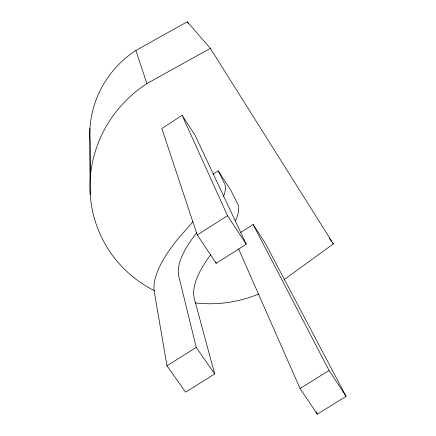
<?xml version="1.0" encoding="UTF-8"?>
<svg xmlns="http://www.w3.org/2000/svg" width="436" height="436" viewBox="0 0 436 436"><rect width="100%" height="100%" fill="white"/><g stroke="black" fill="none" stroke-linecap="round" stroke-linejoin="round"><path stroke-width="0.65" d="M284.098 279.645L333.366 243.898L210.343 48.342L187.251 21.8L135.869 50.451A101.163 99.01 -26.7 0 0 89.941 141.526L90.236 194.739M182.15 115.349L161.821 128.489L197.241 234.977L216.202 263.295L246.236 244.242L195.072 135.225L182.15 115.349L227.499 215.695L246.236 244.242M213.079 174.149L218.229 170.847L230.731 190.069L237.522 203.525A115.251 32.635 -34.8 0 1 235.549 220.567M197.241 234.977L227.499 215.695M240.71 232.415L253.131 224.524L265.224 243.119L346.08 396.368L317.266 414.2L300.066 388.514L238.585 248.918M210.784 254.58A157.985 53.132 -31.6 0 0 194.418 299.096L214.686 373.952L185.622 392.16L166.966 365.815L196.244 347.394L178.815 276.299A159.156 49.688 -31.8 0 1 196.827 232.661M300.066 388.514L329.087 370.475L253.131 224.524M154.448 290.714A124.069 119.682 -24.8 0 1 146.888 83.598L210.343 48.342M329.382 238.438L331.371 241.168M332.172 242.258L333.366 243.898M196.244 347.394L214.686 373.952M329.087 370.475L346.08 396.368M187.251 21.8L188.341 23.522M218.229 170.847L224.464 183.463A115.965 30.444 -34.7 0 1 223.51 196.38M316.149 411.72L317.266 414.2M215.744 262.014L216.202 263.295M135.869 50.451L146.888 83.598M166.966 365.815L154.279 291.711L153.946 287.918A189.862 59.498 -31.8 0 1 179.883 236.568L189.077 226.208A90.797 23.789 -34.7 0 0 192.903 221.684M89.92 128.407L90.208 178.82M258.886 293.957A124.069 119.682 -24.8 0 1 195.137 302.9"/></g></svg>
